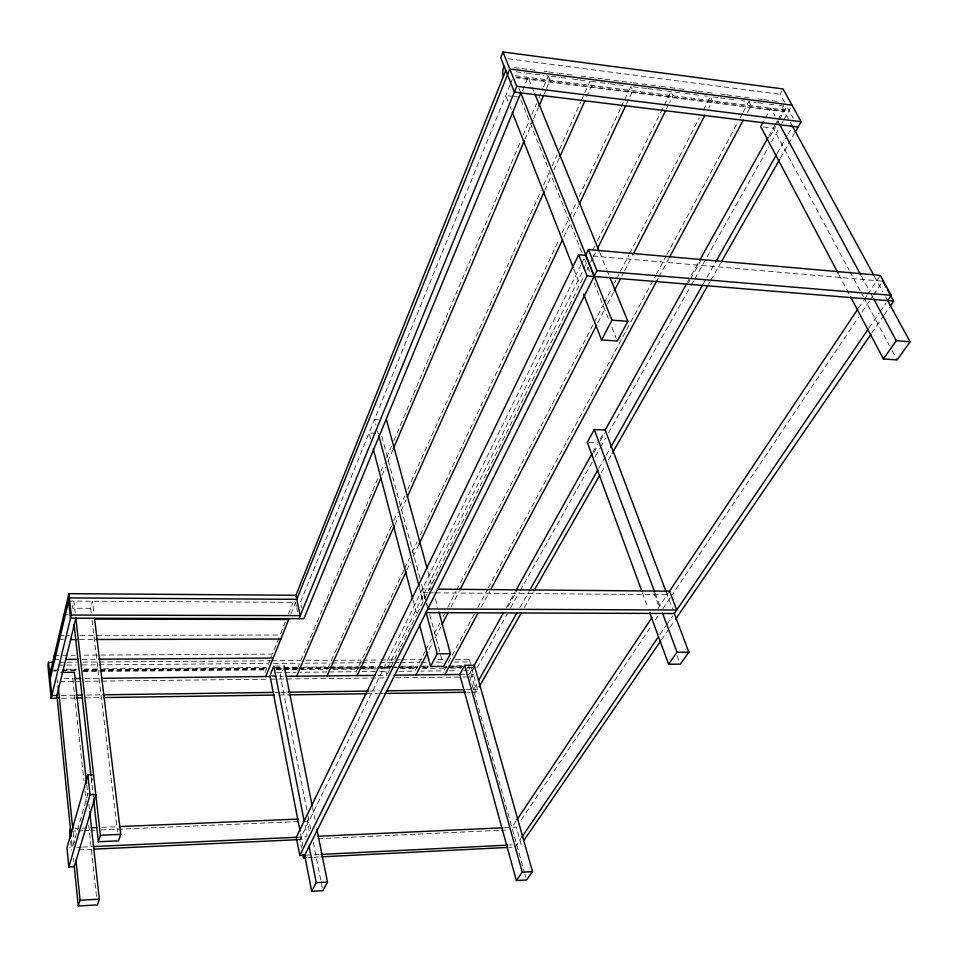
<?xml version="1.0" encoding="UTF-8"?>
<svg xmlns="http://www.w3.org/2000/svg" width="958" height="958" viewBox="0 0 958 958"><rect width="100%" height="100%" fill="white"/><g stroke="black" fill="none" stroke-linecap="round" stroke-linejoin="round"><path stroke-width="0.72" stroke-dasharray="4.79 3.59" d="M91.19 612.713L90.651 608.27L92.447 601.217L93.884 613.096M88.148 793.296L72.341 847.543L69.647 847.662M91.07 783.309L93.154 776.172M265.007 672.6L271.892 655.404M278.946 637.765L272.419 654.086L81.226 655.188M280.55 633.741L285.256 621.981M288.406 614.102L293.783 600.654M290.813 614.198L295.579 602.342L68.605 601.073M510.075 84.867L300.405 602.366L301.554 607.803M510.614 83.538L512.219 79.55M306.907 810.157L280.239 675.474L282.478 670.037M522.613 90.603L528.086 77.37L531.462 85.645M297.543 668.229L378.566 476.809M380.901 471.3L384.397 463.037M386.733 457.529L391.391 446.512M393.726 441.003L520.805 140.802M523.128 135.294L529.546 120.145M531.882 114.637L536.54 103.62M538.875 98.111L542.958 88.471M543.533 87.094L548.275 75.91L545.341 75.526M382.074 475.24L385.583 466.977M387.93 461.469L392.612 450.464M524.888 139.353L533.091 120.085M533.666 118.708L538.348 107.691M544.204 93.92L545.964 89.801M546.551 88.423L550.06 80.161L548.275 75.91M391.355 526.086L326.211 672.001L300.165 672.253M393.786 520.637L397.438 512.446M399.881 506.998L404.743 496.076M407.797 489.263L541.162 190.51M543.593 185.062L549.688 171.41M552.119 165.962L556.993 155.052M559.424 149.592L580.74 101.847M581.35 100.482L589.948 81.238L591.816 85.454L585.709 99.093M394.935 524.541L398.6 516.35M401.043 510.901L405.941 499.992M544.743 190.45L551.461 175.458M553.904 169.997L559.412 157.735M403.857 570.166L356.208 671.702L330.498 671.953M404.492 568.812L409.569 557.975M412.12 552.55L417.197 541.713M420.382 534.947L558.945 239.644M562.118 232.878L569.112 217.969M569.747 216.616L576.74 201.719M579.279 196.294L620.592 108.254M621.227 106.901L630.819 86.46L646.578 88.471M406.875 569.962L410.707 561.843M413.257 556.43L419.005 544.24M563.855 236.889L570.238 223.346M573.435 216.58L578.536 205.742M626.4 104.194L632.771 90.651L630.819 86.46M309.242 830.814L307.35 821.198L308.584 818.659M581.003 264.743L299.95 839.567L301.566 847.962M581.662 263.402L584.284 258.025M377.847 675.354L386.745 675.258L385.811 671.414L583.111 270.18M583.769 268.839L587.062 262.133M593.002 250.05L594.978 246.026M597.624 240.662L663.619 106.446M664.277 105.105L670.923 91.585L672.959 95.752L669.642 102.458M387.403 673.917L394.037 660.505M394.696 659.164L400.001 648.434M400.66 647.093L416.562 614.892M417.221 613.551L584.176 275.509M586.823 270.144L588.152 267.462M590.799 262.097L592.786 258.073M593.457 256.732L595.445 252.708M666.325 109.176L668.983 103.799M425.256 651.224L415.018 671.127L398.959 671.295M425.939 649.895L431.411 639.249M434.142 633.933L439.602 623.299M443.027 616.653L444.392 613.982M447.805 607.336L456.008 591.385M456.691 590.056L593.373 324.091M594.056 322.762L603.624 304.153M604.306 302.824L611.827 288.19M614.557 282.873L615.922 280.215M616.605 278.886L628.903 254.948M629.586 253.619L699.292 117.978M703.4 110.002L710.273 96.614L712.381 100.758L708.944 107.404M429.04 649.692L432.465 643.046M435.207 637.741L440.704 627.107M450.99 607.168L459.217 591.218M597.804 322.726L604.666 309.434M607.408 304.117L613.587 292.154M621.814 276.203L623.874 272.216M624.568 270.886L632.112 256.265M474.198 614.222L443.853 670.851L420.79 671.079M477.731 607.623L487.622 589.182M488.329 587.865L655.655 275.569M656.362 274.239L666.253 255.798M666.96 254.481L737.564 122.708M740.378 117.439L742.498 113.487M743.204 112.17L748.893 101.56L756.185 102.482M481.024 607.468L489.526 591.673M656.805 280.838L658.218 278.203M658.924 276.886L668.852 258.444M747.527 112.254L751.072 105.667L748.893 101.56M765.442 118.014L770.843 108.182L775.094 116.062M455.697 659.439L469.169 659.344L467.744 661.93L451.302 662.062M784.566 102.338L780.135 94.255L783.045 88.95M469.18 674.384L474.258 665.271M506.279 607.731L515.009 592.044M592.858 452.2L597.217 444.356M600.127 439.135L603.768 432.597M687.437 282.299L699.077 261.39M768.915 135.916L774.735 125.462M775.285 124.48L777.321 120.804M778.004 119.582L783.464 109.775L792.505 126.336M507.979 606.606L516.709 590.93M593.876 452.511L597.517 445.985M600.427 440.764L604.797 432.92M688.503 282.754L689.964 280.131M690.682 278.826L700.873 260.552M770.028 136.491L775.848 126.049M776.579 124.732L778.758 120.816M779.489 119.51L786.805 106.398L793.236 118.121M477.036 667.81L506.998 614.306M510.65 607.779L519.416 592.116M520.146 590.811L592.487 461.588M595.409 456.367L599.792 448.536M600.522 447.23L605.636 438.093M608.558 432.872L690.395 286.693M691.125 285.388L694.047 280.167M694.79 278.862L768.579 147.041M771.513 141.82L778.818 128.767M781.74 123.546L783.201 120.936M783.931 119.63L790.829 107.308M473.432 689.592L476.377 684.395M519.847 607.647L528.696 592.032M598.702 468.462L605.336 456.75M606.067 455.445L609.755 448.943M703.34 283.736L706.285 278.538M707.028 277.233L715.865 261.63M777.022 153.651L787.344 135.449M788.087 134.144L791.763 127.642M471.695 692.167L476.186 692.107L477.647 689.544L471.264 666.816M524.277 607.695L533.163 592.104M601.253 472.593L604.953 466.091M608.653 459.601L611.611 454.403M708.573 284.215L710.046 281.628M710.788 280.323L720.416 263.438M780.363 158.214L787.763 145.221M788.506 143.916L794.421 133.521M516.015 821.174L511.871 827.377L516.302 827.173L521.152 844.441L516.697 844.657M657.835 608.701L668.612 592.547M858.524 308.021L863.505 300.561M864.332 299.315L866.822 295.591M867.649 294.346L880.306 275.377M521.296 819.737L652.051 624.915M655.392 619.958L658.721 614.988M662.876 608.785L670.372 597.624M671.211 596.379L858.596 317.182M861.925 312.224L869.421 301.052M870.259 299.818L872.75 296.094M873.588 294.848L881.085 283.688M515.057 847.076L520.913 838.478M660.014 634.459L665.918 625.802M666.768 624.568L672.66 615.91M869.098 327.816L879.216 312.979M880.067 311.745L885.97 303.087M661.379 639.92L668.983 628.831M669.822 627.598L674.049 621.443M871.708 333.144L883.539 315.889M884.39 314.655L889.455 307.267M306.189 855.171L319.625 854.5M509.225 845.04L512.219 844.884M307.925 857.518L312.392 857.29M313.877 857.218L319.84 856.919M509.093 847.375L512.075 847.219M78.999 849.83L92.375 849.207M297.495 839.687L305.913 839.292M317.84 838.741L499.813 830.299M501.297 830.227L508.758 829.879M76.808 847.339L81.274 847.135M82.759 847.064L91.693 846.656M296.297 837.268L307.159 836.777M504.399 827.724L510.375 827.449M74.88 828.454L80.843 828.203M82.328 828.143L86.795 827.952M101.68 827.329L118.05 826.646M71.155 831.221L77.143 830.969M78.628 830.909L83.118 830.718M84.615 830.658L89.094 830.466M90.591 830.406L95.082 830.215M101.057 829.951L301.363 821.449M302.86 821.389L307.35 821.198M61.647 698.19L75.119 697.987M85.597 697.831L102.051 697.592M278.646 695.005L289.124 694.849M366.938 693.712L377.416 693.556M378.913 693.532L383.404 693.46M467.205 692.239L470.198 692.191M61.396 695.4L74.82 695.221M86.759 695.053L101.68 694.837M274.742 692.395L279.221 692.335M280.718 692.311L286.682 692.227M370.231 691.053L379.176 690.922M465.708 689.712L471.683 689.628M473.168 689.604L477.647 689.544M59.971 681.533L73.407 681.389M74.904 681.366L79.382 681.318M85.346 681.246L100.279 681.078M101.764 681.066L268.947 679.198M270.431 679.174L385.367 677.893M395.81 677.773L471.935 676.923L473.384 674.336L466.259 674.42M276.742 672.48L295.818 672.3M362.124 671.654L378.41 671.486M379.883 671.474L385.811 671.414M449.553 670.792L458.092 670.708M463.78 670.66L472.318 670.576L473.767 667.977L466.642 668.049M271.401 675.558L280.239 675.474M64.006 678.683L73.143 678.587M85.094 678.468L100.027 678.312M271.641 676.48L283.4 676.36M459.708 674.492L465.121 674.432M58.354 665.115L76.293 664.972M82.268 664.936L267.533 663.487M273.509 663.439L298.908 663.247M304.883 663.199L330.282 662.996M331.779 662.984L360.172 662.768M361.657 662.756L378.099 662.625M379.596 662.613L393.031 662.517M394.528 662.505L399.019 662.469M400.504 662.457L419.927 662.301M421.424 662.289L427.4 662.241M436.369 662.17L442.345 662.134M275.269 666.05L284.155 665.978M66.318 669.199L76.772 669.115M84.232 669.043L97.668 668.923M103.644 668.876L266.384 667.475M275.341 667.391L297.734 667.199M303.71 667.151L329.097 666.924M330.582 666.912L358.951 666.672M360.447 666.66L376.865 666.517M378.362 666.505L391.798 666.385M400.755 666.313L417.185 666.169M423.149 666.109L429.124 666.061M448.536 665.894L461.972 665.774M53.983 670.013L77.933 669.81M83.909 669.75L98.878 669.618M100.374 669.606L266.492 668.145M275.473 668.073L297.926 667.87M299.423 667.858L327.852 667.606M329.348 667.594L375.752 667.187M377.248 667.175L390.708 667.055M392.205 667.043L396.696 667.008M398.193 666.996L417.652 666.816M419.149 666.804L428.13 666.732M452.068 666.517L462.546 666.421M53.864 670.528L77.802 670.325M83.777 670.265L98.746 670.133M100.243 670.121L266.3 668.636M276.778 668.552L297.722 668.361M299.219 668.349L327.648 668.097M333.624 668.037L359.058 667.81M360.555 667.798L375.524 667.666M381.5 667.618L390.481 667.534M391.978 667.522L396.468 667.486M397.965 667.475L417.413 667.295M423.388 667.247L429.376 667.187M444.332 667.055L447.326 667.031M448.823 667.019L462.295 666.9M53.361 671.091L56.354 671.055M83.274 670.816L267.21 669.163M276.179 669.079L282.167 669.019M283.652 669.007L297.112 668.888M298.609 668.876L328.522 668.6M330.019 668.588L358.424 668.337M359.921 668.325L376.374 668.169M377.871 668.157L389.834 668.049M401.797 667.942L416.754 667.81M422.729 667.762L428.717 667.702M443.662 667.57L446.656 667.546M448.152 667.522L461.612 667.403M467.588 667.355L472.078 667.307M83.166 671.558L266.096 669.881M276.383 669.798L282.263 669.738M283.736 669.726L296.956 669.606M301.303 669.558L327.408 669.319M333.133 669.271L357.454 669.043M363.381 668.995L379.691 668.84M381.176 668.828L390.038 668.744M400.276 668.66L416.371 668.504M422.143 668.456L445.254 668.241M450.955 668.193L460.942 668.097M56.043 659.499L58.606 659.475M82.256 659.32L97.177 659.224M59.037 662.289L76.999 662.158M82.987 662.122L97.956 662.014M99.452 662.002L270.084 660.769M271.581 660.757L300.022 660.553M306.009 660.517L331.456 660.325M332.953 660.325L361.394 660.11M362.89 660.11L379.356 659.99M380.853 659.978L394.325 659.882M395.822 659.87L400.312 659.834M401.809 659.822L421.269 659.691M437.734 659.571L445.219 659.511M54.343 655.332L75.251 655.212M59.049 635.394L69.503 635.382M79.945 635.358L280.023 635.046M60.785 639.585L63.372 639.573M79.574 639.537L94.483 639.501M63.887 614.844L68.377 614.856M90.651 608.27L72.221 608.198L73.922 601.109L75.263 612.964M432.896 589.098L422.478 589.014L425.927 601.828M428.13 592.798L420.658 592.739L422.945 601.277M429.627 592.81L434.106 592.846M435.603 592.858L667.223 594.678M588.655 442.297L598.139 442.704M375.692 433.244L369.034 432.956L370.554 438.728M378.494 419.736L374.47 419.544L376.015 425.292M593.026 255.99L882.749 281.197M512.829 96.363L505.764 95.501L507.944 101.057M514.242 96.53L519.883 97.225M763.49 126.971L773.238 128.156L849.267 270.372M516.027 71.79L524.828 72.904M526.289 73.095L533.618 74.029M535.079 74.221L543.869 75.347M551.149 76.269L559.771 77.37M561.208 77.562L566.956 78.293M572.704 79.035L578.452 79.765M579.889 79.945L587.074 80.867M591.409 81.418L598.702 82.352M600.163 82.544L608.929 83.657M610.378 83.849L623.526 85.525M648.003 88.663L655.164 89.573M656.601 89.753L665.199 90.854M666.624 91.034L679.665 92.71M685.497 93.453L698.621 95.129M704.441 95.872L707.363 96.243M713.135 96.986L718.859 97.716M720.284 97.896L727.433 98.818M728.87 98.997L736.019 99.907M741.743 100.638L744.606 101.009M757.646 102.674L763.478 103.416M769.31 104.171L773.681 104.721M779.513 105.464L783.884 106.027M515.26 75.742L789.045 110.493M516.518 77.131L783.452 110.936L783.86 111.679L516.637 77.885M514.47 67.551L520.41 68.317M521.894 68.509L538.216 70.605M544.156 71.371L547.114 71.754M548.599 71.946L557.508 73.095M558.993 73.287L575.315 75.383M581.255 76.149L603.516 79.023M605.001 79.215L612.413 80.161M613.898 80.352L631.705 82.651M633.19 82.843L640.615 83.801M642.1 83.993L649.524 84.939M650.997 85.13L659.906 86.28M661.391 86.471L668.816 87.429M670.301 87.621L677.713 88.579M679.198 88.759L686.623 89.717M692.55 90.483L697.005 91.058M698.49 91.249L705.914 92.207M707.399 92.399L714.812 93.345M720.751 94.112L725.206 94.686M726.691 94.878L734.115 95.836M735.588 96.028L743.013 96.986M744.498 97.177L751.922 98.123M757.85 98.89L762.305 99.464M763.789 99.656L780.111 101.764M508.111 58.725L780.135 94.255M874.331 276.203L882.917 291.939M885.611 296.872L887.647 300.608M777.932 121.319L779.357 123.941M861.541 276.347L870.044 292.118M870.762 293.435L872.882 297.375M849.974 271.689L863.35 296.705M864.056 298.022L889.395 345.431M892.209 350.7L896.437 358.603M838.801 274.491L849.95 295.615M532.025 87.022L534.289 92.531M599.672 252.409L606.438 268.947M607.001 270.324L609.252 275.832M518.829 88.004L520.254 91.549M520.996 99.991L581.901 252.373M584.667 259.295L590.2 273.15M594.08 282.849L609.587 321.637M611.803 327.181L616.222 338.258M510.123 106.613L511.213 109.392M573.83 269.126L579.818 284.406M666.241 592.104L672.552 608.857M655.176 593.409L660.9 608.821M653.811 592.667L659.535 608.079M677.222 655.727L679.821 662.744M642.351 592.583L648.015 608.043M469.169 659.344L470.917 665.57M468.51 664.66L476.186 692.107M469.564 675.773L524.541 872.762M524.936 874.199L525.738 877.085M427.927 571.531L431.483 584.512M435.423 598.93L437.782 607.588M381.775 436.345L420.071 578.68M421.616 584.428L425.089 597.361M426.645 603.109L427.412 605.995M429.735 614.617L442.883 663.499M426.31 603.253L427.843 608.953M377.548 431.04L378.314 433.914M419.484 587.697L422.945 600.63M413.078 600.175L416.874 614.593M295.579 602.342L296.429 606.414M296.717 607.779L297.579 611.851M312.536 807.57L314.883 819.246M308.057 816.012L310.667 829.197M313.278 842.369L322.259 887.755M305.039 825.58L307.051 835.819M300.608 834.095L302.884 845.83M92.076 620.125L117.523 831.951M91.094 776.699L93.417 797.403M86.783 784.949L87.92 795.332M88.89 804.229L89.549 810.169M72.784 678.599L83.897 780.662M85.022 791.009L86.148 801.367M88.723 825.03L96.614 897.514M57.516 679.809L57.827 682.767M73.107 832.191L74.173 842.549M71.599 840.274L72.389 848.093M73.383 857.877L73.742 861.47M70.688 841.459L71.575 850.165M783.452 110.936A5.544 2.874 -78.6 0 1 783.261 105.2"/><path stroke-width="1.44" d="M53.049 662.337L48.559 662.361L47.9 665.199L51.169 698.334L58.654 698.226M49.373 670.576L49.493 670.061A4.095 0.635 -89.5 0 1 50.379 671.115L50.451 671.869M49.78 674.695L68.892 593.661L295.926 595.265L505.776 70.473M49.529 681.653L69.359 597.9L296.788 599.313L509.8 68.976L792.015 105.176M51.169 698.334L71.263 615.036L68.892 593.661M75.862 618.209L56.917 695.472L51.852 695.544L48.559 662.361M70.425 828.646L69.659 831.293L70.401 838.549M93.561 774.735L87.861 774.914L66.952 847.794L68.856 867.014L74.281 866.739L95.812 794.577L90.064 794.781L68.856 867.014M89.705 811.654L99.321 899.143L97.417 904.903L78.257 906.017L80.065 900.245L75.981 860.296M94.423 617.551L120.732 834.37L118.588 840.837L98.375 841.747L100.41 835.256L75.766 617.407M795.164 132.228L801.151 121.714L783.045 88.95L502.998 51.983L500.723 57.755L514.374 92.088L798.122 127.031M504.076 66.21L503.669 67.264A5.916 2.215 -82.2 0 0 503.166 75.442L503.477 76.221M265.773 676.552L288.693 619.467L94.938 619.119M270.479 674.216L273.234 667.415M299.016 618.652L516.745 86.304L502.998 51.983M520.793 92.878L303.878 618.664L70.509 618.197L68.605 601.073M296.621 676.216L380.901 477.994M393.199 449.086L524.301 140.73M538.935 106.314L543.617 95.297M327.061 675.893L394.325 525.894M407.162 497.262L544.12 191.816M560.023 156.37L585.087 100.458M357.106 675.582L406.24 571.315M419.005 544.24L562.586 239.596M579.171 204.389L625.754 105.548M594.068 276.467L585.601 255.343L578.692 254.744L296.297 837.268L299.794 855.482L304.704 855.243M585.601 255.343L588.428 249.571L880.306 275.377L891.263 295.315L887.647 300.608M597.433 248.685L665.666 110.517M299.794 855.482L587.098 275.892L578.692 254.744M306.428 857.59L303.447 857.745L596.954 270.695L588.428 249.571M416 674.947L427.663 652.35M442.069 624.448L448.248 612.485M459.912 589.889L596.439 325.385M614.27 290.825L620.449 278.862M632.795 254.936L704.837 115.379M316.93 829.472L327.456 882.019L322.846 890.689L311.685 891.335L316.224 882.653L309.051 846.058M438.968 611.911L450.404 653.727L443.662 666.373L430.537 666.481L437.183 653.811L426.023 612.126M609.815 277.209L627.861 321.313L617.335 341.024L601.6 339.97L611.97 320.164L520.493 92.148M444.871 674.648L478.186 612.737M490.951 589.038L656.805 280.838M669.558 257.127L743.276 120.157M464.714 665.355L459.708 674.492L516.362 880.546L526.541 879.959L532.504 871.588L474.258 665.271L464.714 665.355L522.254 872.175L516.362 880.546M686.706 283.604L605.228 429.986L594.271 429.555L587.302 442.237L641.836 591.182M763.418 121.702L760.712 126.624L838.094 273.174M473.551 666.54L503.369 612.964M515.739 590.739L592.128 453.505M699.795 260.085L768.184 137.222M478.581 680.491L516.901 612.845M529.427 590.739L597.96 469.755M610.486 447.637L702.597 285.041M715.865 261.63L776.291 154.957M479.132 686.946L521.32 612.892M533.893 590.811L599.768 475.192M612.354 453.098L707.83 285.52M721.146 262.133L779.62 159.507M516.853 819.928L652.027 617.395M669.438 591.302L857.697 309.254M521.751 837.244L658.338 636.938M868.259 329.049L674.312 613.503L425.987 612.653M523.691 840.741L660.529 641.153M675.737 618.976L870.87 334.378M890.293 306.033L893.67 301.111L887.527 289.915M649.56 612.258L668.588 664.241L677.043 652.23L688.874 652.159L674.133 613.048M883.42 358.987L896.269 340.725L910.1 341.731L897.143 359.921L883.42 358.987L850.644 296.944M688.874 652.159L680.336 664.145L668.588 664.241M522.254 872.175L532.504 871.588M80.065 900.245L99.321 899.143M316.224 882.653L327.456 882.019M321.122 854.416L507.74 845.112M321.337 856.835L507.596 847.447M93.86 849.135L297.495 839.687M93.189 846.585L297.231 837.232M317.613 836.298L502.902 827.796M100.41 835.256L120.732 834.37M91.261 827.772L97.213 827.52M119.546 826.586L298.166 819.09M76.616 697.963L82.604 697.879M103.548 697.568L274.156 695.065M289.124 694.849L366.938 693.712M384.9 693.448L465.708 692.251M76.317 695.197L82.28 695.113M103.177 694.813L273.258 692.418M288.166 692.215L368.734 691.077M386.637 690.826L464.223 689.724M74.64 678.575L80.616 678.515M101.524 678.288L270.18 676.504M286.334 676.324L374.889 675.39M394.061 675.186L460.559 674.48M61.168 672.372L74.389 672.241L86.615 783.476M65.851 659.427L77.778 659.355M98.662 659.212L273.198 658.062M437.183 653.811L450.404 653.727M70.629 639.561L76.592 639.549M95.968 639.501L280.838 639.046M71.263 615.036L300.249 615.647L295.926 595.265M427.843 608.953L676.695 610.006L669.57 591.17L437.363 589.146M611.97 320.164L627.861 321.313M587.098 275.892L893.67 301.111M596.954 270.695L891.263 295.315M516.745 86.304L801.151 121.714M882.749 281.197L886.162 287.424M792.05 125.51L873.612 274.898M887.204 299.794L910.1 341.731M779.357 123.941L860.835 275.042M873.588 298.692L896.269 340.725M534.851 93.908L599.109 251.032M512.302 112.17L573.291 267.737M583.638 294.13L601.6 339.97M605.181 430.058L666.241 592.104M594.271 429.555L654.661 592.008M662.469 613.024L677.043 652.23M386.529 420.107L427.136 568.645M378.709 435.351L419.101 586.26M373.213 448.811L412.694 598.726M419.532 624.676L430.537 666.481M284.155 665.978L312.248 806.109M273.784 666.061L304.177 821.186M269.928 675.57L300.046 831.149M304.584 854.644L311.685 891.335M302.908 854.943L303.447 857.745M74.041 624.448L90.926 775.226M93.573 798.876L98.375 841.747M87.861 774.914L90.064 794.781M63.887 614.844L64.354 619.06M59.049 635.394L59.492 639.585M58.127 685.724L72.808 829.233M54.343 655.332L54.774 659.499M56.881 695.125L71.191 836.214M74.197 865.924L78.257 906.017"/></g></svg>
